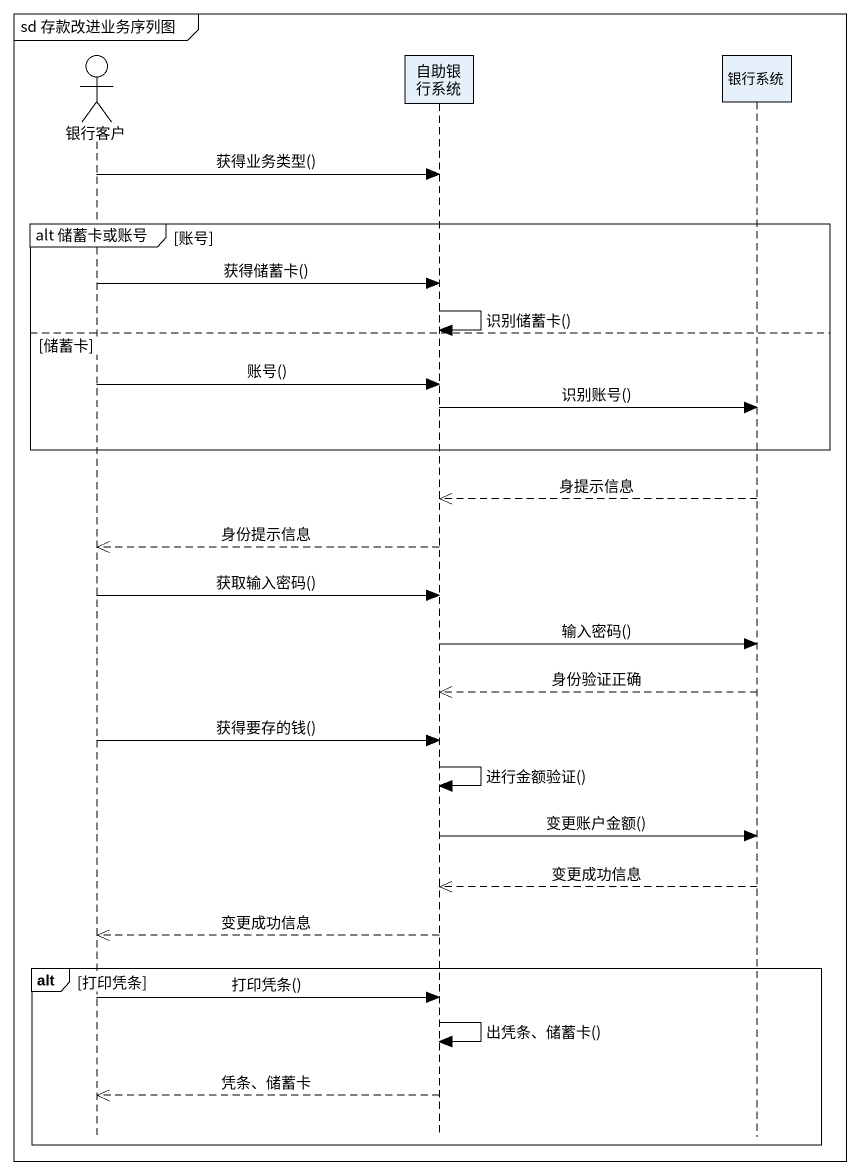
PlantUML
@startuml
mainframe sd 存款改进业务序列图
hide footbox
actor 银行客户
participant 自助银行系统
participant 银行系统

银行客户 -> 自助银行系统 : 获得业务类型()
group alt 储蓄卡或账号 [账号]
  银行客户 -> 自助银行系统 : 获得储蓄卡()
  自助银行系统 -> 自助银行系统 : 识别储蓄卡()
else 储蓄卡
  银行客户 -> 自助银行系统 : 账号()
  自助银行系统 -> 银行系统 : 识别账号()
end
银行系统 -->> 自助银行系统 : 身提示信息
自助银行系统 -->> 银行客户 : 身份提示信息
银行客户 -> 自助银行系统 : 获取输入密码()
自助银行系统 -> 银行系统 : 输入密码()
银行系统 -->> 自助银行系统 : 身份验证正确
银行客户 -> 自助银行系统 : 获得要存的钱()
自助银行系统 -> 自助银行系统 : 进行金额验证()
自助银行系统 -> 银行系统 : 变更账户金额()
银行系统 -->> 自助银行系统 : 变更成功信息
自助银行系统 -->> 银行客户 : 变更成功信息
alt 打印凭条
  银行客户 -> 自助银行系统 : 打印凭条()
  自助银行系统 -> 自助银行系统 : 出凭条、储蓄卡()
  自助银行系统 -->> 银行客户 : 凭条、储蓄卡
end
@enduml
